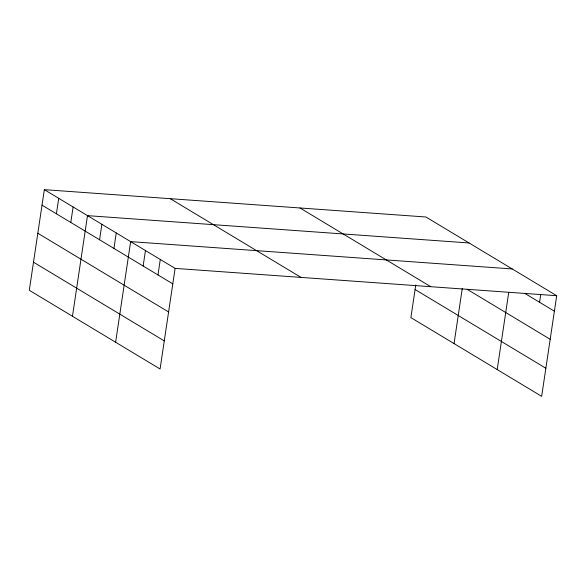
<?xml version="1.0" encoding="UTF-8"?>
<svg xmlns="http://www.w3.org/2000/svg" width="586" height="586" viewBox="0 0 586 586"><rect width="100%" height="100%" fill="white"/><g stroke="black" fill="none" stroke-linecap="round" stroke-linejoin="round"><path stroke-width="0.88" d="M44.338 189.666L29.3 290.282L160.073 369.004L175.111 268.388L44.338 189.666L425.927 216.996L556.7 295.718L541.662 396.334L410.889 317.612L415.76 284.994M56.41 213.802L58.725 198.324M70.796 222.46L73.111 206.983M72.459 316.264L87.49 215.641L469.078 242.97M99.561 239.784L101.876 224.299M113.948 248.442L116.262 232.964M115.61 342.239L130.649 241.622L512.237 268.952M143.152 266.022L145.467 250.544M157.978 274.944L160.293 259.466M454.04 343.594L462.295 288.356M497.199 369.568L508.743 292.333M539.567 302.273L540.724 294.538M175.111 268.388L556.7 295.718M524.741 293.352L554.385 311.195M467.115 289.286L550.188 339.294M300.003 207.979L430.776 286.7M415.086 289.521L545.859 368.242M170.262 198.683L301.036 277.405M42.024 205.144L172.797 283.866M37.826 233.243L168.6 311.964M33.497 262.184L164.27 340.913"/></g></svg>
